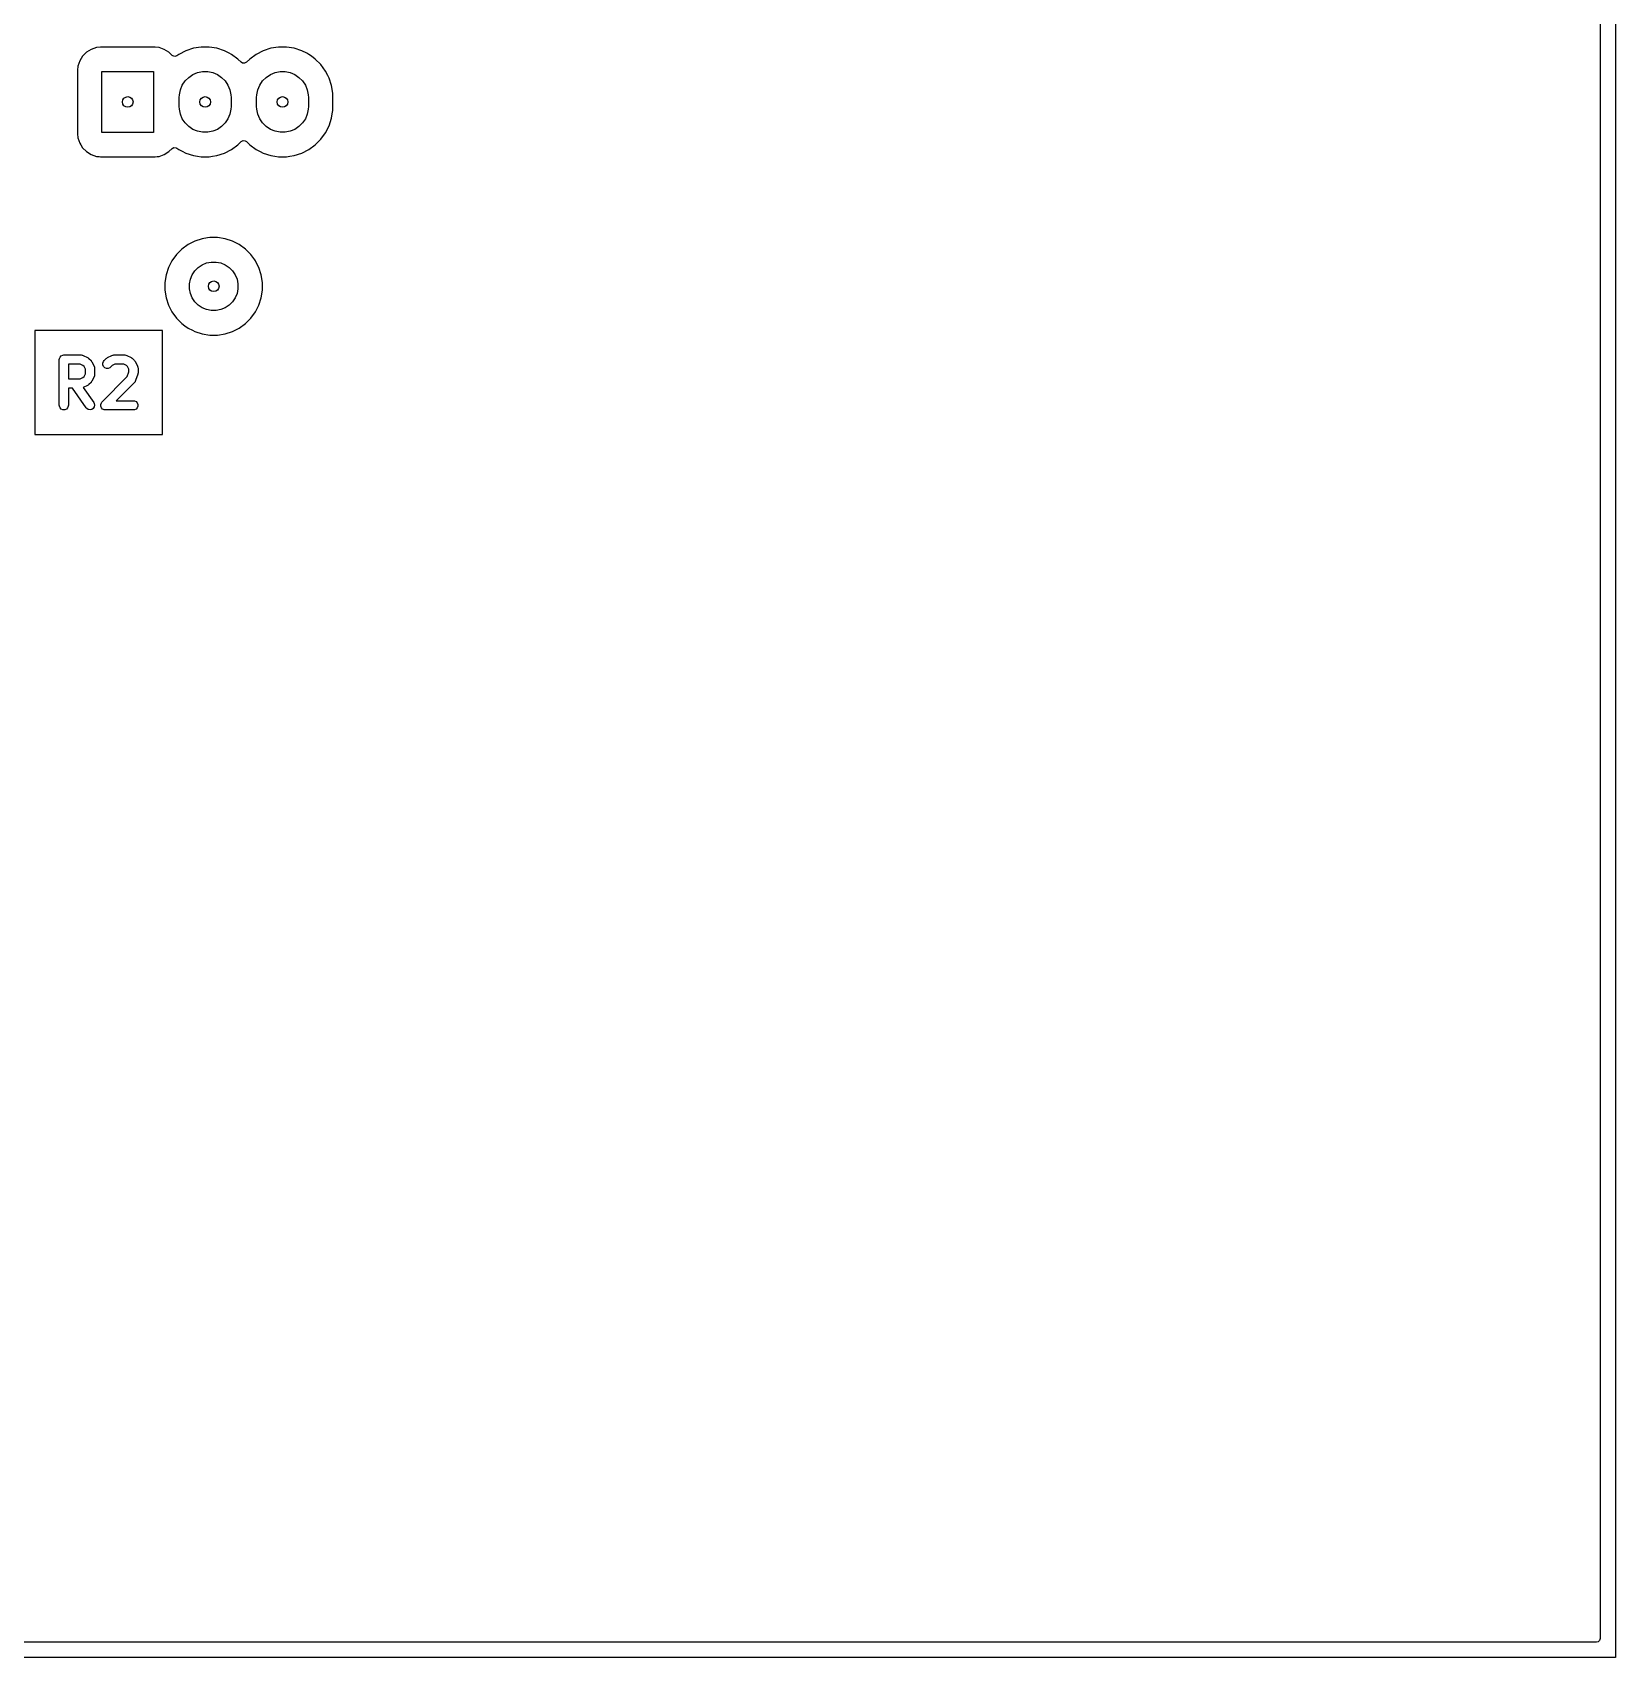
# Model space of a CAD drawing. Header units: millimetres. Extents: x 20 to 124, y -124 to -20.
# Drawn here: x 72 to 124, y -124 to -70.7 of the extents above; entities that cross this region are included whole.
import ezdxf

# ---------------------------------------------------------------- set-up
doc = ezdxf.new("R2010")
doc.units = ezdxf.units.MM
doc.layers.add('BLACK', color=7, linetype='CONTINUOUS')
doc.layers.add('WHITE', color=7, linetype='CONTINUOUS')

msp = doc.modelspace()

# ---------------------------------------------------------------- linework, layer by layer
at = {"layer": 'BLACK', "linetype": 'CONTINUOUS'}
for p, q in [((123.4995, -20.6245), (123.4995, -123.3755)), ((73.695184, -71.451437), (73.599211, -71.604176)), ((73.822737, -71.323884), (73.695184, -71.451437)), ((73.975476, -71.227911), (73.822737, -71.323884)), ((74.145745, -71.168331), (73.975476, -71.227911)), ((74.14575, -71.16833), (74.145745, -71.168331)), ((74.280039, -71.1532), (74.14575, -71.16833)), ((74.280046, -71.1532), (74.280039, -71.1532)), ((76.069954, -71.1532), (74.280046, -71.1532)), ((76.06996, -71.1532), (76.069954, -71.1532)), ((76.204249, -71.16833), (76.06996, -71.1532)), ((76.204254, -71.168331), (76.204249, -71.16833)), ((76.374523, -71.227911), (76.204254, -71.168331)), ((76.527262, -71.323884), (76.374523, -71.227911)), ((76.627654, -71.424276), (76.527262, -71.323884)), ((76.654359, -71.444567), (76.627654, -71.424276)), ((76.722413, -71.460393), (76.654359, -71.444567)), ((76.788219, -71.436914), (76.722413, -71.460393)), ((76.849946, -71.392067), (76.788219, -71.436914)), ((77.081423, -71.274122), (76.849946, -71.392067)), ((77.328506, -71.19384), (77.081423, -71.274122)), ((77.585098, -71.1532), (77.328506, -71.19384)), ((77.585103, -71.1532), (77.585098, -71.1532)), ((77.844897, -71.1532), (77.585103, -71.1532)), ((77.844902, -71.1532), (77.844897, -71.1532)), ((78.101493, -71.19384), (77.844902, -71.1532)), ((78.348576, -71.274122), (78.101493, -71.19384)), ((78.507764, -71.355234), (78.348576, -71.274122)), ((78.580051, -71.392066), (78.507764, -71.355234)), ((78.580053, -71.392067), (78.580051, -71.392066)), ((78.580054, -71.392068), (78.580053, -71.392067)), ((78.790225, -71.544766), (78.580054, -71.392068)), ((79.389945, -71.392068), (79.179774, -71.544766)), ((79.621423, -71.274122), (79.389945, -71.392068)), ((79.868506, -71.19384), (79.621423, -71.274122)), ((80.125098, -71.1532), (79.868506, -71.19384)), ((80.125103, -71.1532), (80.125098, -71.1532)), ((80.384897, -71.1532), (80.125103, -71.1532)), ((80.384902, -71.1532), (80.384897, -71.1532)), ((80.641493, -71.19384), (80.384902, -71.1532)), ((80.888576, -71.274122), (80.641493, -71.19384)), ((81.047764, -71.355234), (80.888576, -71.274122)), ((81.120051, -71.392066), (81.047764, -71.355234)), ((81.120053, -71.392067), (81.120051, -71.392066)), ((81.120054, -71.392068), (81.120053, -71.392067)), ((81.20177, -71.451438), (81.120054, -71.392068)), ((81.330229, -71.544769), (81.20177, -71.451438)), ((73.53963, -71.77445), (73.5245, -71.908739)), ((73.5245, -71.908739), (73.5245, -73.99866)), ((73.539631, -71.774445), (73.53963, -71.77445)), ((73.599211, -71.604176), (73.539631, -71.774445)), ((74.325, -73.9537), (74.325, -71.9537)), ((74.325, -71.9537), (76.025, -71.9537)), ((76.025, -71.9537), (76.025, -73.9537)), ((77.468258, -71.990301), (77.631685, -71.957793)), ((77.631685, -71.957793), (77.798315, -71.957793)), ((77.798315, -71.957793), (77.961742, -71.990301)), ((78.790231, -71.544771), (78.790225, -71.544766)), ((78.897319, -71.651859), (78.790231, -71.544771)), ((78.941666, -71.68036), (78.897319, -71.651859)), ((79.011358, -71.685344), (78.941666, -71.68036)), ((79.072681, -71.651859), (79.011358, -71.685344)), ((79.179768, -71.544771), (79.072681, -71.651859)), ((79.179774, -71.544766), (79.179768, -71.544771)), ((80.008258, -71.990301), (80.171685, -71.957793)), ((80.171685, -71.957793), (80.338315, -71.957793)), ((80.338315, -71.957793), (80.501742, -71.990301)), ((81.513931, -71.728471), (81.330229, -71.544769)), ((81.666634, -71.938649), (81.513931, -71.728471)), ((81.741787, -72.086145), (81.666634, -71.938649)), ((76.901601, -72.556958), (76.965367, -72.403013)), ((76.965367, -72.403013), (77.057941, -72.264466)), ((77.057941, -72.264466), (77.175766, -72.146641)), ((77.175766, -72.146641), (77.314313, -72.054067)), ((77.314313, -72.054067), (77.468258, -71.990301)), ((77.961742, -71.990301), (78.115687, -72.054067)), ((78.115687, -72.054067), (78.254234, -72.146641)), ((78.254234, -72.146641), (78.372059, -72.264466)), ((78.372059, -72.264466), (78.464633, -72.403013)), ((78.464633, -72.403013), (78.528399, -72.556958)), ((79.441601, -72.556958), (79.505367, -72.403013)), ((79.505367, -72.403013), (79.597941, -72.264466)), ((79.597941, -72.264466), (79.715766, -72.146641)), ((79.715766, -72.146641), (79.854313, -72.054067)), ((79.854313, -72.054067), (80.008258, -71.990301)), ((80.501742, -71.990301), (80.655687, -72.054067)), ((80.655687, -72.054067), (80.794234, -72.146641)), ((80.794234, -72.146641), (80.912059, -72.264466)), ((80.912059, -72.264466), (81.004633, -72.403013)), ((81.004633, -72.403013), (81.068399, -72.556958)), ((81.784577, -72.170123), (81.741787, -72.086145)), ((81.784577, -72.170125), (81.784577, -72.170123)), ((81.784579, -72.170128), (81.784577, -72.170125)), ((81.86486, -72.417207), (81.784579, -72.170128)), ((81.883947, -72.537721), (81.86486, -72.417207)), ((76.865, -72.8037), (76.869093, -72.720385)), ((76.865, -73.1037), (76.865, -72.8037)), ((76.869093, -72.720385), (76.901601, -72.556958)), ((78.528399, -72.556958), (78.560907, -72.720385)), ((78.560907, -72.720385), (78.565, -72.8037)), ((78.565, -72.8037), (78.565, -73.1037)), ((79.405, -72.8037), (79.409093, -72.720385)), ((79.405, -73.1037), (79.405, -72.8037)), ((79.409093, -72.720385), (79.441601, -72.556958)), ((81.068399, -72.556958), (81.100907, -72.720385)), ((81.100907, -72.720385), (81.105, -72.8037)), ((81.105, -72.8037), (81.105, -73.1037)), ((81.9055, -72.673797), (81.883947, -72.537721)), ((81.9055, -73.233602), (81.9055, -72.673797)), ((76.869093, -73.187015), (76.865, -73.1037)), ((76.901601, -73.350442), (76.869093, -73.187015)), ((76.965367, -73.504387), (76.901601, -73.350442)), ((77.057941, -73.642934), (76.965367, -73.504387)), ((78.464633, -73.504387), (78.372059, -73.642934)), ((78.528399, -73.350442), (78.464633, -73.504387)), ((78.560907, -73.187015), (78.528399, -73.350442)), ((78.565, -73.1037), (78.560907, -73.187015)), ((79.409093, -73.187015), (79.405, -73.1037)), ((79.441601, -73.350442), (79.409093, -73.187015)), ((79.505367, -73.504387), (79.441601, -73.350442)), ((79.597941, -73.642934), (79.505367, -73.504387)), ((81.004633, -73.504387), (80.912059, -73.642934)), ((81.068399, -73.350442), (81.004633, -73.504387)), ((81.100907, -73.187015), (81.068399, -73.350442)), ((81.105, -73.1037), (81.100907, -73.187015)), ((81.784579, -73.737272), (81.86486, -73.490193)), ((81.86486, -73.490193), (81.887539, -73.346998)), ((81.887539, -73.346998), (81.9055, -73.233602)), ((73.5245, -73.99866), (73.53963, -74.132949)), ((76.025, -73.9537), (74.325, -73.9537)), ((77.175766, -73.760759), (77.057941, -73.642934)), ((77.314313, -73.853333), (77.175766, -73.760759)), ((77.468258, -73.917099), (77.314313, -73.853333)), ((77.631685, -73.949607), (77.468258, -73.917099)), ((77.798315, -73.949607), (77.631685, -73.949607)), ((77.961742, -73.917099), (77.798315, -73.949607)), ((78.115687, -73.853333), (77.961742, -73.917099)), ((78.254234, -73.760759), (78.115687, -73.853333)), ((78.372059, -73.642934), (78.254234, -73.760759)), ((79.715766, -73.760759), (79.597941, -73.642934)), ((79.854313, -73.853333), (79.715766, -73.760759)), ((80.008258, -73.917099), (79.854313, -73.853333)), ((80.171685, -73.949607), (80.008258, -73.917099)), ((80.338315, -73.949607), (80.171685, -73.949607)), ((80.501742, -73.917099), (80.338315, -73.949607)), ((80.655687, -73.853333), (80.501742, -73.917099)), ((80.794234, -73.760759), (80.655687, -73.853333)), ((80.912059, -73.642934), (80.794234, -73.760759)), ((81.513931, -74.178929), (81.666634, -73.968751)), ((81.666634, -73.968751), (81.784579, -73.737272)), ((73.53963, -74.132949), (73.539631, -74.132954)), ((73.539631, -74.132954), (73.599211, -74.303223)), ((73.599211, -74.303223), (73.636538, -74.362628)), ((73.636538, -74.362628), (73.695184, -74.455962)), ((73.695184, -74.455962), (73.822738, -74.583516)), ((73.822738, -74.583516), (73.975478, -74.679489)), ((76.374522, -74.679489), (76.527262, -74.583516)), ((76.527262, -74.583516), (76.627655, -74.483123)), ((76.627655, -74.483123), (76.688978, -74.449638)), ((76.688978, -74.449638), (76.75867, -74.454622)), ((76.75867, -74.454622), (76.788218, -74.470483)), ((76.788218, -74.470483), (76.849949, -74.515334)), ((76.849949, -74.515334), (76.959312, -74.571057)), ((76.959312, -74.571057), (77.081423, -74.633277)), ((77.081423, -74.633277), (77.081425, -74.633277)), ((77.081425, -74.633277), (77.081428, -74.633279)), ((77.081428, -74.633279), (77.328507, -74.71356)), ((78.101493, -74.71356), (78.348572, -74.633279)), ((78.348572, -74.633279), (78.580051, -74.515334)), ((78.580051, -74.515334), (78.790229, -74.362631)), ((78.790229, -74.362631), (78.897319, -74.255541)), ((78.897319, -74.255541), (78.958642, -74.222056)), ((78.958642, -74.222056), (79.028334, -74.22704)), ((79.028334, -74.22704), (79.072681, -74.255541)), ((79.072681, -74.255541), (79.179771, -74.362631)), ((79.179771, -74.362631), (79.389949, -74.515334)), ((79.389949, -74.515334), (79.523761, -74.583515)), ((79.523761, -74.583515), (79.621423, -74.633277)), ((79.621423, -74.633277), (79.621425, -74.633277)), ((79.621425, -74.633277), (79.621428, -74.633279)), ((79.621428, -74.633279), (79.868507, -74.71356)), ((80.641493, -74.71356), (80.888572, -74.633279)), ((80.888572, -74.633279), (81.120051, -74.515334)), ((81.120051, -74.515334), (81.330229, -74.362631)), ((81.330229, -74.362631), (81.513931, -74.178929)), ((73.975478, -74.679489), (74.145745, -74.739068)), ((74.145745, -74.739068), (74.14575, -74.739069)), ((74.14575, -74.739069), (74.236246, -74.749265)), ((74.236246, -74.749265), (74.28004, -74.754199)), ((74.28004, -74.754199), (74.280043, -74.7542)), ((74.280043, -74.7542), (74.280046, -74.7542)), ((74.280046, -74.7542), (76.069957, -74.7542)), ((76.069957, -74.7542), (76.069958, -74.754199)), ((76.069958, -74.754199), (76.137104, -74.746634)), ((76.137104, -74.746634), (76.204249, -74.739069)), ((76.204249, -74.739069), (76.204252, -74.739068)), ((76.204252, -74.739068), (76.204255, -74.739068)), ((76.204255, -74.739068), (76.374522, -74.679489)), ((77.328507, -74.71356), (77.460706, -74.734497)), ((77.460706, -74.734497), (77.585098, -74.7542)), ((77.585098, -74.7542), (77.585103, -74.7542)), ((77.585103, -74.7542), (77.844902, -74.7542)), ((77.844902, -74.7542), (77.958298, -74.736239)), ((77.958298, -74.736239), (78.101493, -74.71356)), ((79.868507, -74.71356), (80.000706, -74.734497)), ((80.000706, -74.734497), (80.125098, -74.7542)), ((80.125098, -74.7542), (80.125103, -74.7542)), ((80.125103, -74.7542), (80.384902, -74.7542)), ((80.384902, -74.7542), (80.498298, -74.736239)), ((80.498298, -74.736239), (80.641493, -74.71356)), ((76.952345, -77.782905), (76.774205, -77.961045)), ((76.95235, -77.782901), (76.952345, -77.782905)), ((77.156151, -77.634832), (76.95235, -77.782901)), ((77.380616, -77.52046), (77.156151, -77.634832)), ((77.620214, -77.44261), (77.380616, -77.52046)), ((77.792295, -77.415355), (77.620214, -77.44261)), ((77.869038, -77.4032), (77.792295, -77.415355)), ((78.120962, -77.4032), (77.869038, -77.4032)), ((78.369785, -77.44261), (78.120962, -77.4032)), ((78.609383, -77.52046), (78.369785, -77.44261)), ((78.763747, -77.599113), (78.609383, -77.52046)), ((78.833845, -77.63483), (78.763747, -77.599113)), ((78.833847, -77.634831), (78.833845, -77.63483)), ((78.833848, -77.634832), (78.833847, -77.634831)), ((79.037649, -77.782901), (78.833848, -77.634832)), ((79.037654, -77.782905), (79.037649, -77.782901)), ((79.215794, -77.961045), (79.037654, -77.782905)), ((76.626132, -78.164851), (76.51176, -78.389316)), ((76.774201, -77.96105), (76.626132, -78.164851)), ((76.774205, -77.961045), (76.774201, -77.96105)), ((77.376592, -78.496185), (77.487485, -78.385292)), ((77.487485, -78.385292), (77.617883, -78.298163)), ((77.617883, -78.298163), (77.762772, -78.238148)), ((77.762772, -78.238148), (77.916586, -78.207552)), ((77.916586, -78.207552), (78.073414, -78.207552)), ((78.073414, -78.207552), (78.227228, -78.238148)), ((78.227228, -78.238148), (78.372117, -78.298163)), ((78.372117, -78.298163), (78.502515, -78.385292)), ((78.502515, -78.385292), (78.613408, -78.496185)), ((79.215798, -77.96105), (79.215794, -77.961045)), ((79.344952, -78.138817), (79.215798, -77.96105)), ((79.36387, -78.164855), (79.344952, -78.138817)), ((79.436747, -78.307884), (79.36387, -78.164855)), ((79.478239, -78.389316), (79.436747, -78.307884)), ((76.43391, -78.628914), (76.3945, -78.877738)), ((76.3945, -78.877738), (76.3945, -79.129661)), ((76.51176, -78.389316), (76.43391, -78.628914)), ((77.198852, -78.925286), (77.229448, -78.771472)), ((77.229448, -78.771472), (77.289463, -78.626583)), ((77.289463, -78.626583), (77.376592, -78.496185)), ((78.613408, -78.496185), (78.700537, -78.626583)), ((78.700537, -78.626583), (78.760552, -78.771472)), ((78.760552, -78.771472), (78.791148, -78.925286)), ((79.478239, -78.389318), (79.478239, -78.389316)), ((79.478241, -78.389321), (79.478239, -78.389318)), ((79.55609, -78.628915), (79.478241, -78.389321)), ((79.5955, -78.877738), (79.55609, -78.628915)), ((79.5955, -79.129662), (79.5955, -78.877738)), ((76.3945, -79.129661), (76.43391, -79.378485)), ((76.43391, -79.378485), (76.51176, -79.618083)), ((77.198852, -79.082114), (77.198852, -78.925286)), ((77.229448, -79.235928), (77.198852, -79.082114)), ((77.289463, -79.380817), (77.229448, -79.235928)), ((77.376592, -79.511215), (77.289463, -79.380817)), ((78.700537, -79.380817), (78.613408, -79.511215)), ((78.760552, -79.235928), (78.700537, -79.380817)), ((78.791148, -79.082114), (78.760552, -79.235928)), ((78.791148, -78.925286), (78.791148, -79.082114)), ((79.478241, -79.618079), (79.55609, -79.378485)), ((79.55609, -79.378485), (79.5955, -79.129662)), ((76.51176, -79.618083), (76.626132, -79.842548)), ((76.626132, -79.842548), (76.774201, -80.046349)), ((77.487485, -79.622108), (77.376592, -79.511215)), ((77.617883, -79.709237), (77.487485, -79.622108)), ((77.762772, -79.769252), (77.617883, -79.709237)), ((77.916586, -79.799848), (77.762772, -79.769252)), ((78.073414, -79.799848), (77.916586, -79.799848)), ((78.227228, -79.769252), (78.073414, -79.799848)), ((78.372117, -79.709237), (78.227228, -79.769252)), ((78.502515, -79.622108), (78.372117, -79.709237)), ((78.613408, -79.511215), (78.502515, -79.622108)), ((79.215793, -80.046356), (79.36387, -79.842545)), ((79.36387, -79.842545), (79.478241, -79.618079)), ((76.320797, -80.449803), (72.122357, -80.449803)), ((72.122357, -80.449803), (72.122357, -83.865355)), ((76.320797, -83.865355), (76.320797, -80.449803)), ((76.774201, -80.046349), (76.774205, -80.046354)), ((76.774205, -80.046354), (76.952345, -80.224494)), ((76.952345, -80.224494), (76.95235, -80.224498)), ((76.95235, -80.224498), (77.053687, -80.298123)), ((77.053687, -80.298123), (77.156155, -80.37257)), ((77.156155, -80.37257), (77.299184, -80.445447)), ((77.299184, -80.445447), (77.380616, -80.486939)), ((77.380616, -80.486939), (77.380618, -80.486939)), ((77.380618, -80.486939), (77.380621, -80.486941)), ((77.380621, -80.486941), (77.620215, -80.56479)), ((78.369785, -80.56479), (78.609379, -80.486941)), ((78.609379, -80.486941), (78.833845, -80.37257)), ((78.833845, -80.37257), (79.037656, -80.224493)), ((79.037656, -80.224493), (79.215793, -80.046356)), ((77.620215, -80.56479), (77.869038, -80.6042)), ((77.869038, -80.6042), (77.869039, -80.6042)), ((77.869039, -80.6042), (78.120961, -80.6042)), ((78.120961, -80.6042), (78.120962, -80.6042)), ((78.120962, -80.6042), (78.369785, -80.56479)), ((72.927857, -81.407028), (72.930739, -81.377764)), ((72.927857, -82.907028), (72.927857, -81.407028)), ((72.930739, -81.377764), (72.953137, -81.323692)), ((72.953137, -81.323692), (72.994521, -81.282308)), ((72.994521, -81.282308), (73.048593, -81.25991)), ((73.048593, -81.25991), (73.077857, -81.257028)), ((73.077857, -81.257028), (73.649286, -81.257028)), ((73.613876, -81.557028), (73.227857, -81.557028)), ((73.227857, -81.557028), (73.227857, -82.042742)), ((73.70329, -81.601735), (73.613876, -81.557028)), ((73.649286, -81.257028), (73.67855, -81.25991)), ((73.67855, -81.25991), (73.68353, -81.261973)), ((73.68353, -81.261973), (73.688905, -81.262355)), ((73.688905, -81.262355), (73.716368, -81.272864)), ((73.716368, -81.272864), (73.859225, -81.344293)), ((73.859225, -81.344293), (73.87182, -81.352221)), ((73.87182, -81.352221), (73.875477, -81.353736)), ((73.875477, -81.353736), (73.879594, -81.357115)), ((73.879594, -81.357115), (73.884111, -81.359958)), ((73.884111, -81.359958), (73.886708, -81.362952)), ((73.886708, -81.362952), (73.898208, -81.37239)), ((73.898208, -81.37239), (73.969637, -81.443818)), ((73.969637, -81.443818), (73.979079, -81.455323)), ((73.979079, -81.455323), (73.982071, -81.457918)), ((73.982071, -81.457918), (73.98491, -81.462428)), ((73.98491, -81.462428), (73.988292, -81.466549)), ((73.988292, -81.466549), (73.989807, -81.470208)), ((73.989807, -81.470208), (73.997736, -81.482803)), ((73.997736, -81.482803), (74.069164, -81.625661)), ((74.359311, -81.520622), (74.381708, -81.46655)), ((74.359311, -81.579148), (74.359311, -81.520622)), ((74.381708, -81.63322), (74.359311, -81.579148)), ((74.381708, -81.46655), (74.400363, -81.443819)), ((74.400363, -81.443819), (74.471791, -81.372391)), ((74.471791, -81.372391), (74.483293, -81.36295)), ((74.483293, -81.36295), (74.485889, -81.359958)), ((74.485889, -81.359958), (74.490398, -81.357119)), ((74.490398, -81.357119), (74.494521, -81.353736)), ((74.494521, -81.353736), (74.498183, -81.352219)), ((74.498183, -81.352219), (74.510775, -81.344293)), ((74.510775, -81.344293), (74.653633, -81.272864)), ((74.653633, -81.272864), (74.681096, -81.262354)), ((74.756125, -81.557028), (74.666711, -81.601735)), ((74.681096, -81.262354), (74.686473, -81.261971)), ((74.686473, -81.261971), (74.691451, -81.25991)), ((74.691451, -81.25991), (74.720715, -81.257028)), ((74.720715, -81.257028), (75.077857, -81.257028)), ((75.042447, -81.557028), (74.756125, -81.557028)), ((75.131861, -81.601735), (75.042447, -81.557028)), ((75.077857, -81.257028), (75.107121, -81.25991)), ((75.107121, -81.25991), (75.112098, -81.261971)), ((75.112098, -81.261971), (75.117476, -81.262354)), ((75.117476, -81.262354), (75.144939, -81.272864)), ((75.144939, -81.272864), (75.287797, -81.344293)), ((75.287797, -81.344293), (75.30039, -81.35222)), ((75.30039, -81.35222), (75.30405, -81.353736)), ((75.30405, -81.353736), (75.308169, -81.357117)), ((75.308169, -81.357117), (75.312683, -81.359958)), ((75.312683, -81.359958), (75.315279, -81.362951)), ((75.315279, -81.362951), (75.326781, -81.372391)), ((75.326781, -81.372391), (75.398209, -81.443819)), ((75.398209, -81.443819), (75.407649, -81.455321)), ((75.407649, -81.455321), (75.410642, -81.457917)), ((75.410642, -81.457917), (75.41348, -81.462426)), ((75.41348, -81.462426), (75.416864, -81.466549)), ((75.416864, -81.466549), (75.41838, -81.470211)), ((75.41838, -81.470211), (75.426307, -81.482803)), ((75.426307, -81.482803), (75.497736, -81.625659)), ((73.227857, -82.042742), (73.613876, -82.042742)), ((73.613876, -82.042742), (73.703288, -81.998036)), ((73.703288, -81.998036), (73.740293, -81.961031)), ((73.740294, -81.638739), (73.70329, -81.601735)), ((73.740293, -81.961031), (73.785, -81.871618)), ((73.785, -81.728151), (73.740294, -81.638739)), ((73.785, -81.871618), (73.785, -81.728151)), ((73.997736, -82.116967), (73.989809, -82.129558)), ((74.069164, -81.974109), (73.997736, -82.116967)), ((74.069164, -81.625661), (74.079674, -81.653124)), ((74.079674, -81.946646), (74.069164, -81.974109)), ((74.079674, -81.653124), (74.080055, -81.658499)), ((74.080055, -81.94127), (74.079674, -81.946646)), ((74.080055, -81.658499), (74.082118, -81.663478)), ((74.082118, -81.936292), (74.080055, -81.94127)), ((74.082118, -81.663478), (74.085, -81.692742)), ((74.085, -81.907028), (74.082118, -81.936292)), ((74.085, -81.692742), (74.085, -81.907028)), ((74.328934, -82.800962), (75.161038, -81.968857)), ((74.423094, -81.674606), (74.381708, -81.63322)), ((74.477166, -81.697003), (74.423094, -81.674606)), ((74.535692, -81.697003), (74.477166, -81.697003)), ((74.589764, -81.674606), (74.535692, -81.697003)), ((74.612495, -81.655951), (74.589764, -81.674606)), ((74.666711, -81.601735), (74.612495, -81.655951)), ((75.168865, -81.638739), (75.131861, -81.601735)), ((75.161038, -81.968857), (75.213572, -81.811259)), ((75.213572, -81.728152), (75.168865, -81.638739)), ((75.213572, -81.811259), (75.213572, -81.728152)), ((75.434445, -82.09732), (75.422457, -82.12417)), ((75.505874, -81.883035), (75.434445, -82.09732)), ((75.497736, -81.625659), (75.508245, -81.653123)), ((75.509173, -81.868525), (75.505874, -81.883035)), ((75.508245, -81.653123), (75.508626, -81.658497)), ((75.508626, -81.658497), (75.51069, -81.663478)), ((75.51069, -81.864864), (75.509173, -81.868525)), ((75.51069, -81.663478), (75.513572, -81.692742)), ((75.511212, -81.859555), (75.51069, -81.864864)), ((75.512394, -81.854361), (75.511212, -81.859555)), ((75.513572, -81.8356), (75.512113, -81.850411)), ((75.512113, -81.850411), (75.512394, -81.854361)), ((75.513572, -81.692742), (75.513572, -81.8356)), ((73.356902, -82.342742), (73.227857, -82.342742)), ((73.227857, -82.342742), (73.227857, -82.907028)), ((73.812115, -82.993047), (73.356902, -82.342742)), ((73.716368, -82.326906), (73.712933, -82.32822)), ((73.712933, -82.32822), (74.057885, -82.821009)), ((73.859225, -82.255478), (73.716368, -82.326906)), ((73.871818, -82.24755), (73.859225, -82.255478)), ((73.875478, -82.246035), (73.871818, -82.24755)), ((73.879597, -82.242653), (73.875478, -82.246035)), ((73.884111, -82.239813), (73.879597, -82.242653)), ((73.886707, -82.236819), (73.884111, -82.239813)), ((73.898209, -82.22738), (73.886707, -82.236819)), ((73.969638, -82.155951), (73.898209, -82.22738)), ((73.979079, -82.144446), (73.969638, -82.155951)), ((73.982071, -82.141852), (73.979079, -82.144446)), ((73.984909, -82.137342), (73.982071, -82.141852)), ((73.988293, -82.13322), (73.984909, -82.137342)), ((73.989809, -82.129558), (73.988293, -82.13322)), ((75.398209, -82.155951), (74.797132, -82.757028)), ((75.416864, -82.133221), (75.398209, -82.155951)), ((75.418927, -82.128239), (75.416864, -82.133221)), ((75.422457, -82.12417), (75.418927, -82.128239)), ((72.930739, -82.936292), (72.927857, -82.907028)), ((72.953137, -82.990364), (72.930739, -82.936292)), ((72.994521, -83.031748), (72.953137, -82.990364)), ((73.048593, -83.054146), (72.994521, -83.031748)), ((73.107121, -83.054146), (73.048593, -83.054146)), ((73.161193, -83.031748), (73.107121, -83.054146)), ((73.202577, -82.990364), (73.161193, -83.031748)), ((73.224975, -82.936292), (73.202577, -82.990364)), ((73.227857, -82.907028), (73.224975, -82.936292)), ((73.831258, -83.015369), (73.812115, -82.993047)), ((73.880615, -83.046822), (73.831258, -83.015369)), ((73.938251, -83.056993), (73.880615, -83.046822)), ((73.995393, -83.044334), (73.938251, -83.056993)), ((74.043341, -83.01077), (73.995393, -83.044334)), ((74.074794, -82.961413), (74.043341, -83.01077)), ((74.057885, -82.821009), (74.072306, -82.846635)), ((74.072306, -82.846635), (74.084965, -82.903777)), ((74.084965, -82.903777), (74.074794, -82.961413)), ((74.287882, -82.877765), (74.310279, -82.823693)), ((74.287882, -82.936291), (74.287882, -82.877765)), ((74.310279, -82.990363), (74.287882, -82.936291)), ((74.310279, -82.823693), (74.328934, -82.800962)), ((74.351665, -83.031749), (74.310279, -82.990363)), ((74.382048, -83.044334), (74.351665, -83.031749)), ((74.405736, -83.054146), (74.382048, -83.044334)), ((74.435, -83.057028), (74.405736, -83.054146)), ((75.363572, -83.057028), (74.435, -83.057028)), ((74.797132, -82.757028), (75.363572, -82.757028)), ((75.363572, -82.757028), (75.392836, -82.75991)), ((75.392836, -83.054146), (75.363572, -83.057028)), ((75.392836, -82.75991), (75.446908, -82.782308)), ((75.446908, -83.031748), (75.392836, -83.054146)), ((75.446908, -82.782308), (75.488292, -82.823692)), ((75.488292, -82.990364), (75.446908, -83.031748)), ((75.488292, -82.823692), (75.51069, -82.877764)), ((75.51069, -82.936292), (75.488292, -82.990364)), ((75.51069, -82.877764), (75.51069, -82.936292)), ((72.122357, -83.865355), (76.320797, -83.865355)), ((123.3755, -123.4995), (20.6245, -123.4995)), ((123.427011, -123.488294), (123.3755, -123.4995)), ((123.479815, -123.442539), (123.427011, -123.488294)), ((123.4995, -123.3755), (123.479815, -123.442539))]:
    msp.add_line(p, q, dxfattribs=at)
at = {"layer": 'BLACK'}
for centre in [(75.175, -72.9537), (77.715, -72.9537), (80.255, -72.9537), (77.995, -79.0037)]:
    msp.add_circle(centre, 0.175, dxfattribs=at)
at = {"layer": 'WHITE', "linetype": 'CONTINUOUS'}
for p, q in [((124, -20), (124, -124)), ((124, -124), (20, -124))]:
    msp.add_line(p, q, dxfattribs=at)
at = {"layer": 'WHITE'}
for centre in [(75.175, -72.9537), (77.715, -72.9537), (80.255, -72.9537), (77.995, -79.0037)]:
    msp.add_circle(centre, 0.175, dxfattribs=at)

doc.saveas('drawing.dxf')
